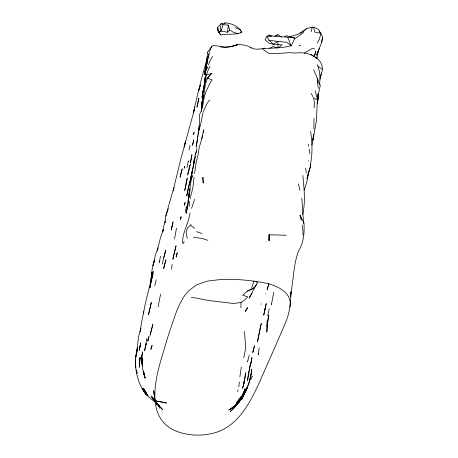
<?xml version="1.0" encoding="UTF-8"?>
<svg xmlns="http://www.w3.org/2000/svg" width="458" height="458" viewBox="0 0 458 458"><rect width="100%" height="100%" fill="white"/><g stroke="black" fill="none" stroke-linecap="round" stroke-linejoin="round"><path stroke-width="0.69" d="M317.257 102.248L316.404 120.986L312.9 140.331L313.512 134.606L312.917 140.2M317.829 100.52L317.182 103.273L317.915 99.913L317.984 93.793L318.035 99.06M142.69 366.039L141.762 361.225L142.335 365.375L141.797 355.912L141.327 359.524L142.575 351.87L141.797 355.912L141.762 361.225L142.524 365.845L142.661 357.921C141.11 364.826 143.177 371.61 145.152 378.171L143.274 371.037L144.51 375.703M313.879 129.133L313.993 118.496M240.862 307.724L241.034 302.503L244.784 299.87L247.641 296.755L242.723 295.267L247.16 291.185L251.482 289.427M316.718 58.366L316.776 57.05M289.96 307.169C292.965 290.257 272.75 283.96 259.686 282.042A107.951 56.403 0.2 0 0 229.246 279.306L221.306 279.42L207.211 281.126L196.745 284.796L188.49 290.853L183.95 296.521L179.92 303.66L176.611 311.194L168.51 334.775L161.268 358.969C154.043 383.649 146.36 420.879 178.294 431.9A33.852 17.685 0.2 0 0 210.239 433.869C236.666 429.117 249.667 403.738 259.738 381.669C268.153 362.284 276.947 343.065 285.076 323.56L285.202 323.239C289.782 313.392 290.716 302.572 291.013 291.861L290.578 296.131M139.576 362.69L139.535 360.068L139.392 365.432L140.028 357.521L139.392 365.432L139.644 367.282L139.627 365.971M194.696 108.105L194.753 106.989M269.51 234.754L269.241 239.717L268.772 240.416L269.006 234.748L269.241 239.717L269.71 240.439L269.51 234.754L286.365 235.292M194.055 177.149L192.973 187.185L190.167 198.629M182.633 243.192C182.084 232.349 188.902 223.361 190.007 212.781M203.295 132.74L203.902 129.368M317.915 99.913L318.281 94.8L320.297 85.268L313.587 69.564M190.093 189.234L188.078 201.125C190.081 192.686 189.841 183.864 192.303 175.551L191.427 179.628M151.529 278.739L152.016 272.43C150.55 286.387 145.409 299.744 143.463 313.644L143.76 311.806L141.327 323.617L140.177 331.838M205.15 76.835L204.52 83.974L205.11 78.982M314.079 107.87L314.526 102.357L313.409 97.628L317.497 100.096M204.285 88.612C204.709 80.883 206.197 73.165 210.022 66.353M220.55 47.014L229.338 46.951L237.616 44.735L232.046 46.384L224.889 47.414L218.243 46.012L213.273 45.571L211.762 46.332L207.663 52.12L205.625 68.265L204.176 74.288L205.945 66.862L205.625 68.265L207.165 58.492L201.589 78.484L198.617 90.684L200.449 84.999L198.383 91.382L193.207 113.063L194.461 109.29L184.099 147.121L185.57 141.093M266.682 326.21L267.226 320.451M302.721 214.441C305.681 201.572 304.015 188.524 302.881 175.529M140.028 357.521L139.524 362.553M205.132 82.297L205.384 79.778L211.888 73.326L206.255 74.94M310.364 166.815L308.434 172.935L310.364 166.815L310.644 164.033M238.836 386.924L239.345 381.892M150.619 282.031L152.405 267.329L154.512 260.081M201.36 111.363L202.791 100.268M217.321 28.47L218.878 32.106L221.077 30.995L227.534 32.255L228.29 25.075L223.04 24.709L220.951 23.845L217.75 27.383L217.321 28.47L218.226 31.671L220.808 34.98C227.643 33.371 235.189 35.398 241.732 32.335L240.21 29.621L235.137 27.652M194.53 162.802L195.079 155.262L196.425 151.232M251.076 374.673L251.688 369.074C250.452 385.35 242.362 400.756 230.26 411.645L239.385 401.746L238.761 402.422L244.354 393.937L243.839 394.836L247.497 386.838L241.641 399.605L247.434 387.457L245.723 391.189L248.975 382.98L251.196 373.556M201.864 106.468L202.007 105.157L201.423 110.149M189.16 206.363L189.721 201.36M136.667 353.187L137.348 347.507C132.585 366.572 137.045 390.909 154.993 401.7M137.348 347.507L138.385 337.449L140.818 328.146L140.623 329.262M199.448 125.629L198.766 130.999L198.955 129.671M203.22 98.854C205.047 90.117 204.159 79.469 211.888 73.326M174.286 187.54L172.5 192.268L165.762 216.033L164.943 222.617L165.304 221.094L163.752 226.149L162.693 231.971L163.329 229.344L160.46 237.765L157.266 250.663L157.987 247.944L155.617 254.379L153.001 265.571L154.518 260.104M205.19 78.375L204.755 81.564L205.396 76.612M204.755 81.564L205.768 74.03M199.442 126.087L198.927 129.877L199.419 126.397L199.144 128.349M206.753 64.435L206.043 68.815C207.125 61.189 208.447 53.3 211.762 46.332M290.601 296.16L292.822 280.37C293.87 270.564 295.032 260.568 298.416 251.276C303.763 242.751 304.507 232.853 304.02 223.092L300.145 215.689L301.885 219.605M146.852 339.012L146.909 338.594L144.619 350.719L146.274 343.563L146.045 344.708M319.57 84.593C320.234 77.98 320.159 70.601 317.176 64.561M206.043 68.815L206.89 62.712L209.117 53.947M239.86 376.86L241.326 367.03M259.222 347.903L258.22 354.71L258.386 353.622M198.257 134.291L198.56 132.316M206.959 63.135L207.783 58.538M171.384 269.252L172.168 264.363M200.198 126.717L203.094 112.353M271.514 303.935L271.422 304.513L273.781 292.204M197.627 138.173L196.213 147.115L199.339 125.137L199.591 114.431L201.348 110.762L202.676 106.17L204.394 96.478L205.808 91.932L209.85 83.493L212.077 80.127L211.676 79.589L207.634 78.347M197.839 136.89L198.051 135.608M244.452 380.638L245.751 372.801L243.553 384.72M140.222 345.704L140.698 342.847L139.18 350.45L140.222 345.704L139.553 348.715M194.598 173.576L196.184 162.372L198.532 153.018L199.064 147.997L202.734 135.751M140.217 331.603L140.818 328.146M176.473 228.221L174.544 238.916M186.217 207.48L186.389 206.506L185.353 212.249M322.438 37.985L321.59 42.634L316.633 55.166L319.278 48.537M310.289 165.367C312.608 154.243 312.367 142.73 310.616 131.543M202.785 98.968L203.009 97.8L201.388 105.191L203.73 94.812L201.709 103.697M188.599 194.81L189.726 188.788M193.316 163.523L194.238 158.697M265.938 293.504L265.875 293.824M158.079 306.917L160.581 294.082M311.938 145.123L312.78 140.789M203.753 88.217L201.967 97.222L203.753 88.217L202.808 92.963M205.917 69.467L204.881 74.688L207.371 60.542M160.5 256.32L159.264 262.44L159.533 261.106M316.822 58.784L318.516 50.495L317.984 51.748M186.967 167.628L188.364 160.953L188.204 161.714M264.753 310.45L266.224 303.557L263.739 315.207L265.48 306.946M195.669 154.203L196.917 148.283M243.65 384.445L244.332 381.222L242.614 388.287L243.427 385.396M198.033 102.323L198.909 98.275L196.946 107.183L197.896 102.947M243.57 384.714L244.303 381.319M188.988 150.024L190.053 145.289M203.426 130.936L201.652 138.774M320.119 79.211L321.487 73.114M136.461 354.051L135.745 357.263L137.486 349.431M195.4 156.104L193.356 165.195L194.318 161.119M311.125 31.877L312.184 27.142L313.656 27.211L318.396 29.346L322.724 36.972L321.59 42.634L321.281 42.674M267.69 315.94L269.281 308.829M173.759 255.364L172.849 259.423L176.055 245.723L173.914 254.688M247.721 361.225L247.595 361.751L249.118 355.225M308.927 171.349L307.581 176.794M154.724 285.895L156.161 279.872M243.759 357.727L245.66 348.132L244.498 331.575M163.661 257.969L165.704 250.24L162.178 264.014M173.072 190.723L180.532 160.186L185.261 142.804M314.28 57.113L315.785 51.061L314.48 55.819M261.02 304.312L261.152 303.814M307.478 176.696L308.543 172.672L307.032 180.939L304.278 190.076M268.852 283.725L267.106 289.828L268.875 283.611M223.04 24.709L221.077 30.995L218.878 32.106L220.808 34.98M191.604 208.333L194.564 199.316M237.502 391.516L238.051 389.844M251.642 287.905L253.95 280.972M320.382 76.4L322.575 69.919C322.403 56.208 306.871 51.451 295.427 53.059L294.952 53.054C286.055 51.806 277.199 54.731 268.336 53.162L262.302 48.748L256.663 49.241L253.921 48.88L250.698 47.729M165.762 216.033L168.349 208.716M307.055 178.769L307.747 176.84L307.015 178.729M208.505 64.887L210.176 60.479L212.523 56.437M203.392 111.506L206.896 103.789L209.581 99.924M183.292 243.622L184.15 241.475M252.112 376.43L252.255 376.081L250.658 379.882M243.021 395.237L245.585 389.815L241.795 397.739L236.551 404.872L241.795 397.739M264.386 48.182L262.302 48.748C271.972 47.832 281.739 48.319 291.219 45.731L294.975 38.174L295.673 38.163L303.654 32.501M243.124 395.804L245.786 390.577L241.652 398.311L244.354 393.937M257.053 283.204L249.112 298.204L252.163 292.948M317.251 43.041L319.209 39.514L320.966 33.331L314.594 32.026L313.656 27.211M205.945 64.607L205.213 65.815L205.888 64.721M247.463 307.931L245.259 311.4L247.698 307.576M252.077 289.181L254.081 287.716L256.549 284.607M312.184 27.142L306.436 28.694C302.377 33.52 295.284 35.003 289.548 36.875M191.083 224.638L187.482 227.998L186.137 232.584L187.311 238.526M203.18 182.914L202.871 177.252L203.18 182.914L203.592 182.954L203.358 182.736M227.534 32.255L229.721 30.142L228.29 25.075M224.306 23.776L225.296 22.9C231.874 23.427 238.549 26.209 241.732 32.335L240.387 32.381M284.641 36.869L286.565 35.684L294.975 38.174C286.45 36.142 277.227 37.682 268.989 35.037L266.871 36.588L265.01 39.732L268.314 42.594M300.265 33.033L306.436 28.694M276.105 35.896L277.777 34.734L281.567 36.983M254.081 287.716L247.303 291.139M304.33 53.088L312.785 48.227L314.629 49.046M269.882 48.182L273.18 46.481L277.033 48.004M274.771 36.193L277.777 34.734M232.046 46.384L238.137 44.254L246.278 45.434L251.259 47.85M220.951 23.845L225.296 22.9M241.034 302.503L233.368 303.477L212.197 300.912M300.465 45.222L299.131 45.342L299.664 45.84M271.966 36.216L266.871 36.588L268.966 40.19L273.294 44.283L282.082 44.901L278.109 47.97L277.754 41.455L268.966 40.19M316.558 54.748L316.993 54.731M193.431 237.175L202.287 238.544L207.921 240.335M191.272 297.574C198.222 297.803 204.76 300.299 211.665 300.854M268.852 43.235L273.294 44.283L277.754 41.455L286.542 42.228L291.219 45.731M238.389 33.589L234.055 32.564L229.721 30.142M196.459 231.674L201.904 233.448M315.402 57.622L317.091 58.384M190.293 225.124L194.73 228.261M268.989 35.037L270.609 36.085M318.264 66.444L322.06 69.055M255.741 281.47L257.854 282.981M310.925 54.284L313.799 56.712M157.088 404.013L162.596 409.612L156.075 402.296M144.482 392.317L146.119 394.607L142.072 388.527L147.058 395.546M155.216 401.179L151.352 396.141L152.955 399.376L155.617 402.559L151.352 396.141L159.533 406.441L156.928 403.418L154.42 399.101L157.031 404.883L155.548 401.013M154.42 399.101L159.739 408.261M319.26 30.961L320.606 33.377M311.177 93.466L312.934 96.764M287.784 37.281L290.87 45.457M137.217 373.316L136.175 370.064L137.108 373.012M299.904 190.282L298.364 183.864M317.268 98.876L315.133 90.707M301.301 220.172L299.927 214.968M145.152 378.171L143.543 371.988L144.27 375.068L143.823 372.268M217.75 27.383L218.878 32.106M308.457 160.609L308.583 161.153M317.543 79.663L317.234 78.238M142.61 366.177L142.198 361.763L142.524 365.845M308.102 144.156L308.526 146.32M309.076 148.953L309.957 153.802M207.663 52.12L207.743 52.556M302.183 225.015L302.893 229.945L302.978 235.194M317.892 83.264L317.239 78.307L318.276 88.36M154.523 397.092L153.676 390.685L155.044 402.044M305.652 168.075L306.282 173.05M220.384 25.465L220.865 31.035M301.776 198.011L303.631 223.521M207.589 56.689L207.617 57.147M267.06 326.583L266.842 332.061L267.598 321.848L268.72 315.167L267.06 326.583M142.558 362.341L142.301 366.658L142.759 359.267L142.558 362.341M189.062 195.039L187.454 207.491L186.148 213.439L187.86 205.012L187.454 207.491L189.062 195.039M248.356 374.524L247.52 380.546L250.629 362.799L248.356 374.524M204.468 83.293L202.951 92.298L204.468 83.293M189.686 182.141L186.732 195.841L189.686 182.141M251.946 357.601L250.984 363.377L251.946 357.601M164.153 266.052L163.718 268.571L165.905 259.783L164.153 266.052M194.427 160.621L191.072 177.693L194.427 160.621M191.936 154.867L190.436 162.871L191.936 154.867M258.707 335.302L257.511 341.748L261.255 323.434L258.707 335.302M150.734 283.657L149.938 287.887L151.18 281.47L150.734 283.657M192.686 169.151L189.726 182.897L192.686 169.151M151.295 302.492L148.501 314.732L151.295 302.492M187.225 178.225L184.786 190.408L187.225 178.225M153.212 271.52L152.016 277.416L153.212 271.52M182.175 168.985L180.074 177.131L182.175 168.985M172.013 226.567L171.332 229.922L173.072 221.827L172.013 226.567M184.557 166.569L184.219 168.109L184.557 166.569M152.84 324.459L150.109 335.119L152.84 324.459M252.965 351.796L252.81 352.54L254.488 345.733L252.965 351.796M177.194 252.719L176.193 257.007L177.194 252.719M190.202 164.554L187.666 174.847L190.202 164.554M147.917 340.752L147.848 341.05L148.999 336.361L147.917 340.752M185.061 202.465L184.437 205.213L185.061 202.465M193.751 139.913L192.549 145.169L193.751 139.913M180.956 217.315L180.446 219.537L181.093 216.72L180.956 217.315M194.1 132.282L193.557 134.549L194.1 132.282M152.966 274.239L151.071 281.567L152.966 274.239M152.073 345.464L150.842 349.277L152.073 345.464M206.461 69.089L205.951 70.383L207.457 67.028L206.461 69.089M245.104 388.905C241.996 397.326 237.067 405.817 228.788 410.002L234.084 406.979L229.618 409.681L236.523 404.202L241.595 396.977L245.104 388.905M241.412 396.227L236.173 403.366L241.412 396.227M166.477 403.011L155.892 400.899L166.477 403.011M147.945 395.855L143.543 388.264L147.945 395.855M135.711 367.866L135.425 359.862L135.711 367.866"/></g></svg>
